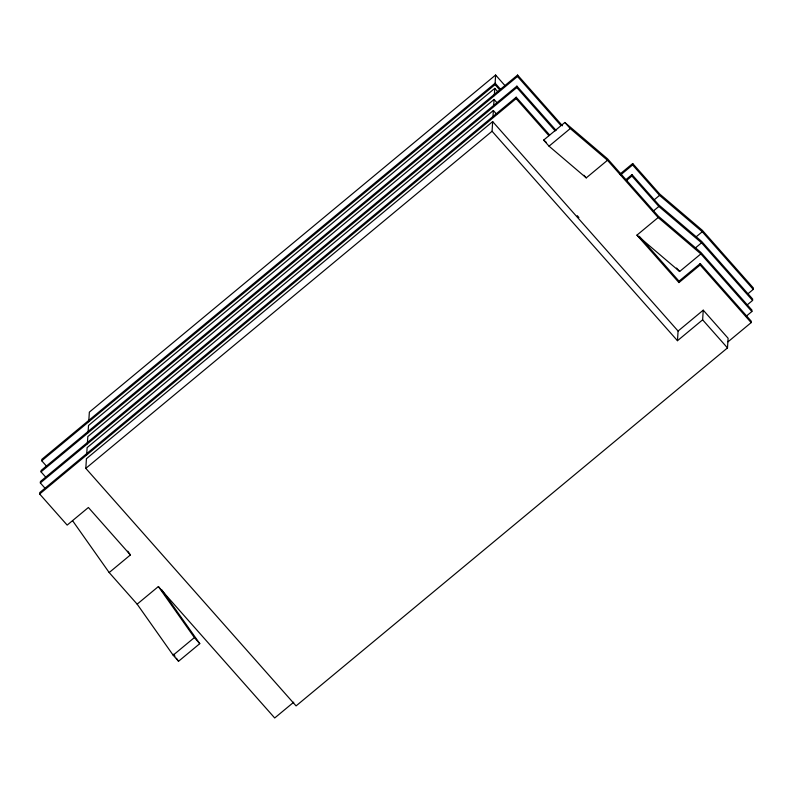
<?xml version="1.0" encoding="UTF-8"?>
<svg xmlns="http://www.w3.org/2000/svg" width="793" height="793" viewBox="0 0 793 793"><rect width="100%" height="100%" fill="white"/><g stroke="black" fill="none" stroke-linecap="round" stroke-linejoin="round"><path stroke-width="1.19" d="M161.772 589.823L199.767 643.658L178.544 661.273L173.161 655.187L137.149 604.157L109.176 572.556L130.389 554.951L88.39 507.49L67.167 525.105L39.65 494.009L39.739 492.592L516.203 97.212L549.638 134.998M45.201 488.419L40.344 482.937L40.433 481.51L516.897 86.14L556.091 130.419M45.905 477.346L41.048 471.855L41.137 470.437L517.591 75.057L562.505 125.8M46.599 466.264L41.742 460.783L41.831 459.355L495.139 83.196L500.869 89.668M703.242 310.172L728.093 338.254L727.488 347.909L296.076 705.899L85.813 468.366L86.417 458.711L492.671 121.597L678.074 331.048L677.47 340.712L702.628 319.827L703.242 310.172L678.074 331.048M86.665 454.875L87.121 447.629L493.365 110.514L496.656 114.222M87.359 443.802L87.815 436.556L494.069 99.442L497.35 103.149M88.053 432.72L88.509 425.474L494.763 88.36L498.044 92.067M88.747 421.668L89.351 412.132L495.605 75.018L505.419 86.11M677.47 340.712L492.066 131.251L492.671 121.597M492.988 116.551L493.365 110.514M493.682 105.479L494.069 99.442M494.307 95.606L494.763 88.36M499.967 90.164L495.05 84.613L495.605 75.018M548.905 135.682L516.114 98.639L516.203 97.212M555.179 130.914L516.808 87.557L516.897 86.14M560.78 125.373L517.502 76.485L517.591 75.057M747.026 305.047L752.567 300.458L701.557 242.827L658.854 206.458L631.922 176.026L632.011 174.609L625.558 179.971M747.601 294.074L753.261 289.376L702.251 231.754L659.548 195.375L632.616 164.954L632.705 163.536L619.789 174.252M679.026 281.168L700.249 263.563L700.16 264.981L678.937 282.586L679.026 281.168L639.336 236.324M728.043 341.803L751.169 322.612L751.258 321.195L700.249 263.563M751.863 311.53L751.952 310.113L700.943 252.481L658.249 216.112L607.567 158.858L564.864 122.479L543.651 140.093L549.034 146.17L586.255 177.88L607.478 160.275L658.16 217.53L700.853 253.909L751.863 311.53L746.332 316.129M752.567 300.458L752.656 299.04L701.646 241.409L658.943 205.03L632.011 174.609M753.261 289.376L753.35 287.958L702.34 230.327L659.637 193.958L632.705 163.536M41.742 460.783L495.05 84.613M41.048 471.855L517.502 76.485M40.344 482.937L516.808 87.557M39.65 494.009L516.114 98.639M85.813 468.366L492.066 131.251M549.034 146.17L570.256 128.565L607.478 160.275M620.632 174.906L632.616 164.954M626.391 180.626L631.922 176.026M137.149 604.157L158.372 586.552L274.705 717.982L293.757 702.182M654.017 199.965L659.548 195.375M653.313 211.047L658.854 206.458M678.937 282.586L636.938 235.134L658.16 217.53M173.161 655.187L194.384 637.582L158.372 586.552M695.788 237.107L702.251 231.754M695.094 248.189L701.557 242.827M636.938 235.134L679.641 271.513L700.853 253.909M543.651 140.093L546.436 142.472M700.16 264.981L751.169 322.612M564.864 122.479L570.256 128.565M676.558 268.034L679.641 271.513M583.955 175.273L586.255 177.88M702.628 319.827L727.488 347.909M577.264 215.637L578.9 217.49M194.384 637.582L199.767 643.658M127.742 551.194L130.389 554.951M173.558 654.205L174.985 656.227M176.413 658.24L178.544 661.273M72.857 521.09L109.176 572.556"/></g></svg>
